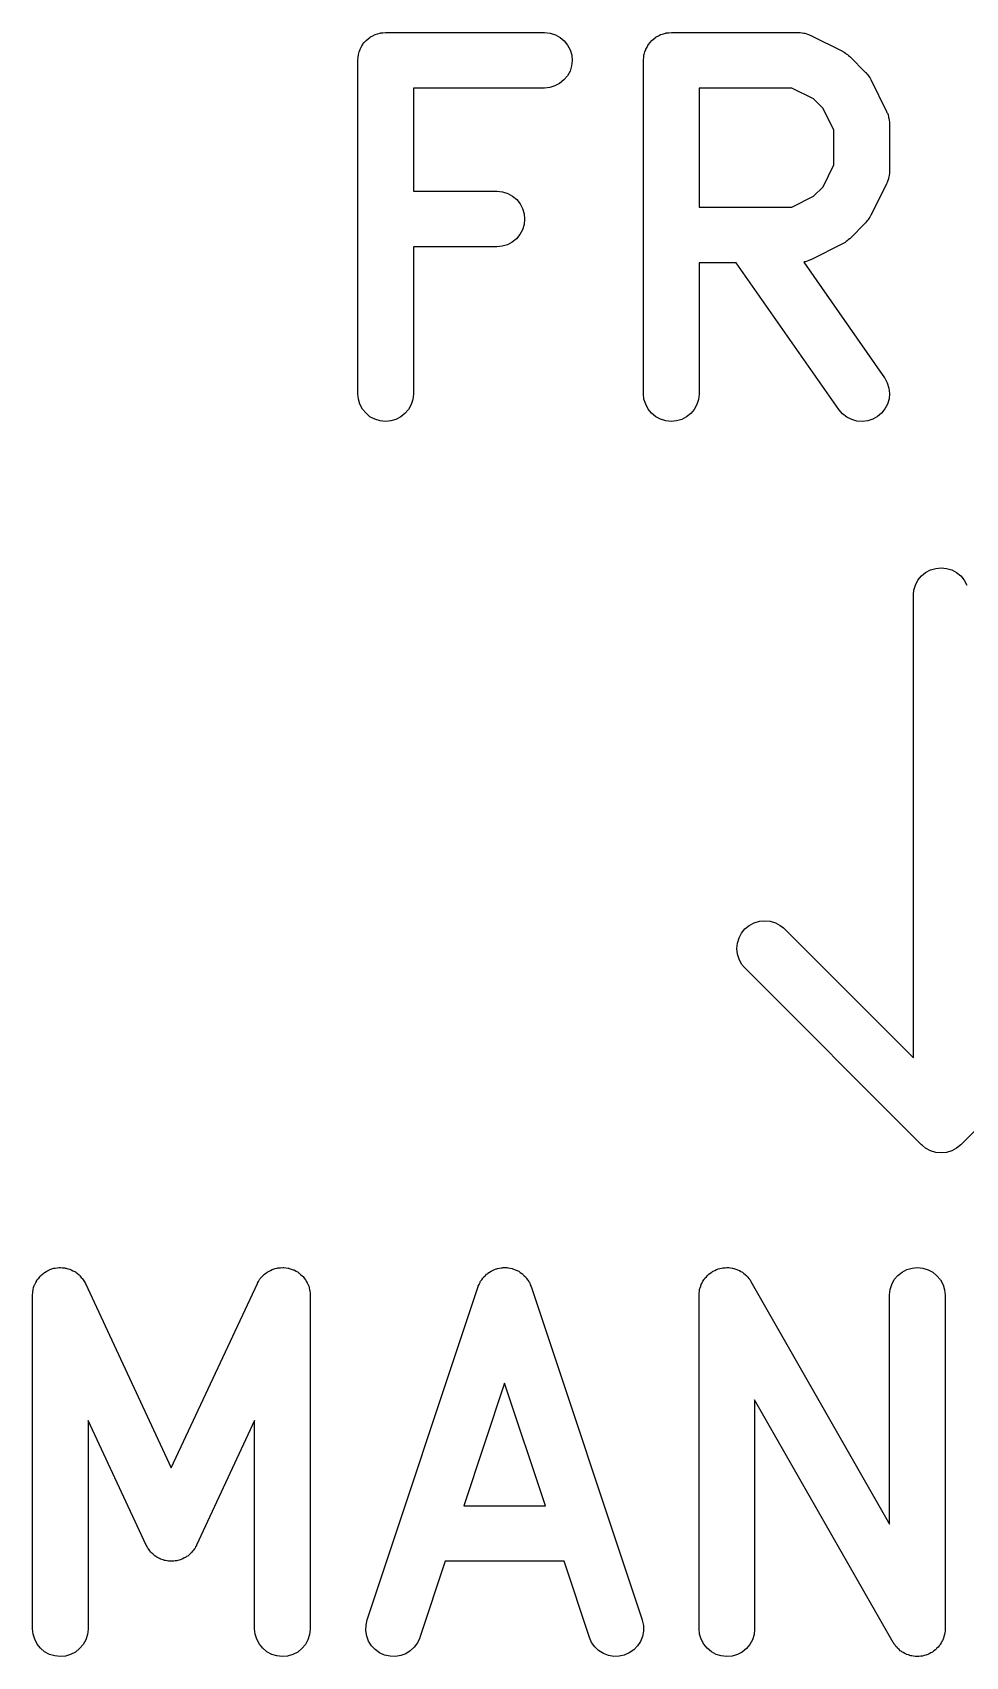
# Model space of a CAD drawing. Extents: x 1.2 to 20.5, y -8.3 to 2.7.
# Drawn here: x 17.428 to 17.759, y -6.001 to -5.425 of the extents above; entities that cross this region are included whole.
import ezdxf

# ---------------------------------------------------------------- set-up
doc = ezdxf.new("R2010")
doc.units = 0
doc.header["$MEASUREMENT"] = 0
doc.layers.add('BLACK', color=7, linetype='CONTINUOUS')

msp = doc.modelspace()

# ---------------------------------------------------------------- linework, layer by layer
at = {"layer": 'BLACK', "linetype": 'CONTINUOUS'}
for p, q in [((17.5441, -5.43144), (17.5445, -5.43063)), ((17.5445, -5.43063), (17.545, -5.42982)), ((17.545, -5.42976), (17.5456, -5.42905)), ((17.545, -5.42979), (17.545, -5.42976)), ((17.545, -5.42982), (17.545, -5.42979)), ((17.5456, -5.42905), (17.5462, -5.42834)), ((17.5462, -5.42831), (17.5463, -5.42829)), ((17.5462, -5.42834), (17.5462, -5.42831)), ((17.5463, -5.42829), (17.547, -5.42771)), ((17.547, -5.42771), (17.5477, -5.42712)), ((17.5477, -5.42711), (17.5478, -5.42708)), ((17.5477, -5.42712), (17.5477, -5.42711)), ((17.5478, -5.42708), (17.5486, -5.42666)), ((17.5486, -5.42666), (17.5494, -5.42622)), ((17.5494, -5.42621), (17.5495, -5.42619)), ((17.5494, -5.42622), (17.5494, -5.42621)), ((17.5495, -5.42619), (17.5503, -5.42593)), ((17.5503, -5.42593), (17.5512, -5.42567)), ((17.5512, -5.42567), (17.5513, -5.42566)), ((17.5513, -5.42565), (17.5522, -5.42557)), ((17.5513, -5.42566), (17.5513, -5.42565)), ((17.5522, -5.42557), (17.5531, -5.42548)), ((17.5531, -5.42548), (17.6094, -5.42548)), ((17.6094, -5.42548), (17.6095, -5.42548)), ((17.6095, -5.42548), (17.6114, -5.42569)), ((17.6114, -5.42569), (17.6133, -5.42627)), ((17.6133, -5.42627), (17.615, -5.4272)), ((17.615, -5.4272), (17.6164, -5.42843)), ((17.6164, -5.42843), (17.6176, -5.42993)), ((17.6176, -5.42993), (17.6185, -5.43163)), ((17.6453, -5.43144), (17.6458, -5.43063)), ((17.6458, -5.43063), (17.6462, -5.42982)), ((17.6462, -5.42979), (17.6463, -5.42976)), ((17.6462, -5.42982), (17.6462, -5.42979)), ((17.6463, -5.42976), (17.6469, -5.42905)), ((17.6469, -5.42905), (17.6475, -5.42834)), ((17.6475, -5.42829), (17.6482, -5.42771)), ((17.6475, -5.42831), (17.6475, -5.42829)), ((17.6475, -5.42834), (17.6475, -5.42831)), ((17.6482, -5.42771), (17.6489, -5.42712)), ((17.6489, -5.42712), (17.649, -5.42711)), ((17.649, -5.42708), (17.6498, -5.42666)), ((17.649, -5.42711), (17.649, -5.42708)), ((17.6498, -5.42666), (17.6506, -5.42622)), ((17.6506, -5.42622), (17.6507, -5.42621)), ((17.6507, -5.42619), (17.6516, -5.42593)), ((17.6507, -5.42621), (17.6507, -5.42619)), ((17.6516, -5.42593), (17.6525, -5.42567)), ((17.6525, -5.42565), (17.6535, -5.42557)), ((17.6525, -5.42566), (17.6525, -5.42565)), ((17.6525, -5.42567), (17.6525, -5.42566)), ((17.6535, -5.42557), (17.6544, -5.42548)), ((17.6544, -5.42548), (17.6994, -5.42548)), ((17.6994, -5.42548), (17.6995, -5.42548)), ((17.6995, -5.42548), (17.6998, -5.42551)), ((17.6998, -5.42551), (17.7001, -5.4255)), ((17.7001, -5.4255), (17.7008, -5.42562)), ((17.7008, -5.42562), (17.7014, -5.42569)), ((17.7014, -5.42569), (17.7017, -5.42578)), ((17.7017, -5.42578), (17.702, -5.42583)), ((17.702, -5.42583), (17.7026, -5.42607)), ((17.7026, -5.42607), (17.7033, -5.42627)), ((17.7033, -5.42627), (17.7035, -5.42641)), ((17.7035, -5.42641), (17.7038, -5.42652)), ((17.7038, -5.42652), (17.715, -5.43214)), ((17.5433, -5.43518), (17.5434, -5.43426)), ((17.5433, -5.43525), (17.5433, -5.43518)), ((17.5433, -5.43532), (17.5433, -5.43525)), ((17.5433, -5.43525), (17.5433, -5.43525)), ((17.5433, -5.43525), (17.5433, -5.43525)), ((17.5433, -5.55343), (17.5433, -5.43532)), ((17.5434, -5.43426), (17.5435, -5.43334)), ((17.5435, -5.43327), (17.5438, -5.43239)), ((17.5435, -5.43331), (17.5435, -5.43327)), ((17.5435, -5.43334), (17.5435, -5.43331)), ((17.5438, -5.43239), (17.5441, -5.43151)), ((17.5441, -5.43148), (17.5441, -5.43144)), ((17.5441, -5.43151), (17.5441, -5.43148)), ((17.6185, -5.43163), (17.6191, -5.43348)), ((17.6192, -5.43539), (17.619, -5.4373)), ((17.6191, -5.43348), (17.6192, -5.43539)), ((17.6445, -5.43518), (17.6446, -5.43426)), ((17.6445, -5.43525), (17.6445, -5.43518)), ((17.6445, -5.43532), (17.6445, -5.43525)), ((17.6445, -5.43525), (17.6445, -5.43525)), ((17.6445, -5.43525), (17.6445, -5.43525)), ((17.6445, -5.55343), (17.6445, -5.43532)), ((17.6446, -5.43426), (17.6447, -5.43334)), ((17.6447, -5.43334), (17.6448, -5.43331)), ((17.6448, -5.43327), (17.645, -5.43239)), ((17.6448, -5.43331), (17.6448, -5.43327)), ((17.645, -5.43239), (17.6453, -5.43151)), ((17.6453, -5.43148), (17.6453, -5.43144)), ((17.6453, -5.43151), (17.6453, -5.43148)), ((17.715, -5.43214), (17.7152, -5.4322)), ((17.7152, -5.4322), (17.7156, -5.4325)), ((17.7156, -5.4325), (17.7161, -5.43277)), ((17.7161, -5.43277), (17.7164, -5.43303)), ((17.7164, -5.43303), (17.7168, -5.43325)), ((17.7168, -5.43325), (17.7172, -5.43363)), ((17.7172, -5.43363), (17.7176, -5.43399)), ((17.7176, -5.43399), (17.7232, -5.43961)), ((17.6176, -5.44082), (17.6163, -5.4423)), ((17.6185, -5.43913), (17.6176, -5.44082)), ((17.619, -5.4373), (17.6185, -5.43913)), ((17.7232, -5.43961), (17.7233, -5.43971)), ((17.7233, -5.43971), (17.7237, -5.44014)), ((17.7237, -5.44014), (17.724, -5.44054)), ((17.724, -5.44054), (17.7243, -5.44089)), ((17.7243, -5.44089), (17.7245, -5.44121)), ((17.7245, -5.44121), (17.7248, -5.4417)), ((17.7248, -5.4417), (17.7251, -5.44217)), ((17.7251, -5.44217), (17.7307, -5.45342)), ((17.6094, -5.44516), (17.563, -5.44516)), ((17.563, -5.44516), (17.563, -5.48172)), ((17.6113, -5.44498), (17.6094, -5.44516)), ((17.6131, -5.44442), (17.6113, -5.44498)), ((17.6148, -5.44352), (17.6131, -5.44442)), ((17.6163, -5.4423), (17.6148, -5.44352)), ((17.6642, -5.44516), (17.6642, -5.48735)), ((17.6971, -5.44516), (17.6642, -5.44516)), ((17.7048, -5.44903), (17.6971, -5.44516)), ((17.7082, -5.4524), (17.7048, -5.44903)), ((17.712, -5.46014), (17.7082, -5.4524)), ((17.7307, -5.45342), (17.7307, -5.45354)), ((17.7307, -5.45354), (17.7308, -5.45381)), ((17.7308, -5.45381), (17.731, -5.45407)), ((17.731, -5.45407), (17.7312, -5.45471)), ((17.7312, -5.45471), (17.7314, -5.45534)), ((17.7314, -5.45534), (17.7314, -5.45563)), ((17.7314, -5.45563), (17.7315, -5.45591)), ((17.7315, -5.45591), (17.7316, -5.45658)), ((17.7316, -5.45658), (17.7317, -5.45724)), ((17.7317, -5.45724), (17.7317, -5.45753)), ((17.7317, -5.45753), (17.7317, -5.45782)), ((17.7317, -5.45782), (17.7317, -5.47469)), ((17.712, -5.47237), (17.712, -5.46014)), ((17.7082, -5.48011), (17.712, -5.47237)), ((17.7315, -5.47674), (17.7314, -5.47701)), ((17.7316, -5.47607), (17.7315, -5.47674)), ((17.7317, -5.47541), (17.7316, -5.47607)), ((17.7317, -5.47469), (17.7317, -5.47483)), ((17.7317, -5.47483), (17.7317, -5.47512)), ((17.7317, -5.47512), (17.7317, -5.47541)), ((17.563, -5.48172), (17.5925, -5.48172)), ((17.5925, -5.48172), (17.5927, -5.48172)), ((17.5927, -5.48172), (17.5946, -5.48194)), ((17.5946, -5.48194), (17.5964, -5.48252)), ((17.7048, -5.48347), (17.7082, -5.48011)), ((17.7307, -5.47909), (17.7251, -5.49034)), ((17.7308, -5.47882), (17.7307, -5.47909)), ((17.7309, -5.47857), (17.7308, -5.47882)), ((17.7311, -5.47793), (17.7309, -5.47857)), ((17.7314, -5.4773), (17.7311, -5.47793)), ((17.7314, -5.47701), (17.7314, -5.4773)), ((17.5964, -5.48252), (17.5981, -5.48344)), ((17.5981, -5.48344), (17.5996, -5.48468)), ((17.5996, -5.48468), (17.6008, -5.48617)), ((17.6008, -5.48617), (17.6016, -5.48788)), ((17.6016, -5.48788), (17.6022, -5.48972)), ((17.6642, -5.48735), (17.6971, -5.48735)), ((17.6971, -5.48735), (17.7048, -5.48347)), ((17.6022, -5.49354), (17.6016, -5.49538)), ((17.6022, -5.48972), (17.6024, -5.49163)), ((17.6024, -5.49163), (17.6022, -5.49354)), ((17.7232, -5.4929), (17.7176, -5.49852)), ((17.7236, -5.49247), (17.7232, -5.4929)), ((17.724, -5.49208), (17.7236, -5.49247)), ((17.7242, -5.49173), (17.724, -5.49208)), ((17.7244, -5.49141), (17.7242, -5.49173)), ((17.7247, -5.49093), (17.7244, -5.49141)), ((17.725, -5.49046), (17.7247, -5.49093)), ((17.7251, -5.49034), (17.725, -5.49046)), ((17.598, -5.49976), (17.5963, -5.50066)), ((17.5995, -5.49855), (17.598, -5.49976)), ((17.6007, -5.49707), (17.5995, -5.49855)), ((17.6016, -5.49538), (17.6007, -5.49707)), ((17.7163, -5.49956), (17.716, -5.49982)), ((17.7167, -5.49934), (17.7163, -5.49956)), ((17.7171, -5.49896), (17.7167, -5.49934)), ((17.7175, -5.49862), (17.7171, -5.49896)), ((17.7176, -5.49852), (17.7175, -5.49862)), ((17.5925, -5.50141), (17.563, -5.50141)), ((17.563, -5.50141), (17.563, -5.55343)), ((17.5944, -5.50122), (17.5925, -5.50141)), ((17.5963, -5.50066), (17.5944, -5.50122)), ((17.715, -5.50037), (17.7038, -5.50599)), ((17.7155, -5.50007), (17.715, -5.50037)), ((17.716, -5.49982), (17.7155, -5.50007)), ((17.6774, -5.50703), (17.6642, -5.50703)), ((17.6642, -5.50703), (17.6642, -5.55343)), ((17.7138, -5.55908), (17.6774, -5.50703)), ((17.7016, -5.50676), (17.7013, -5.50684)), ((17.7013, -5.50684), (17.7013, -5.50684)), ((17.7013, -5.50684), (17.7299, -5.54779)), ((17.7019, -5.50671), (17.7016, -5.50676)), ((17.7025, -5.50648), (17.7019, -5.50671)), ((17.7031, -5.50629), (17.7025, -5.50648)), ((17.7034, -5.50615), (17.7031, -5.50629)), ((17.7037, -5.50605), (17.7034, -5.50615)), ((17.7038, -5.50599), (17.7037, -5.50605)), ((17.7299, -5.54779), (17.73, -5.5479)), ((17.73, -5.5479), (17.7309, -5.54959)), ((17.7309, -5.54959), (17.7315, -5.55142)), ((17.7315, -5.55142), (17.7317, -5.55333)), ((17.5435, -5.55534), (17.5433, -5.55343)), ((17.544, -5.55718), (17.5435, -5.55534)), ((17.545, -5.55888), (17.544, -5.55718)), ((17.5628, -5.55548), (17.5622, -5.55731)), ((17.563, -5.55357), (17.5628, -5.55548)), ((17.563, -5.55343), (17.563, -5.55357)), ((17.6447, -5.55534), (17.6445, -5.55343)), ((17.6453, -5.55718), (17.6447, -5.55534)), ((17.6462, -5.55888), (17.6453, -5.55718)), ((17.664, -5.55548), (17.6634, -5.55731)), ((17.6642, -5.55357), (17.664, -5.55548)), ((17.6642, -5.55343), (17.6642, -5.55357)), ((17.731, -5.55709), (17.7301, -5.55879)), ((17.7316, -5.55524), (17.731, -5.55709)), ((17.7317, -5.55333), (17.7316, -5.55524)), ((17.5462, -5.56037), (17.545, -5.55888)), ((17.5476, -5.56159), (17.5462, -5.56037)), ((17.5493, -5.5625), (17.5476, -5.56159)), ((17.5512, -5.56307), (17.5493, -5.5625)), ((17.5568, -5.56256), (17.555, -5.5631)), ((17.5585, -5.56167), (17.5568, -5.56256)), ((17.56, -5.56046), (17.5585, -5.56167)), ((17.5613, -5.55899), (17.56, -5.56046)), ((17.5622, -5.55731), (17.5613, -5.55899)), ((17.6474, -5.56037), (17.6462, -5.55888)), ((17.6489, -5.56159), (17.6474, -5.56037)), ((17.6506, -5.5625), (17.6489, -5.56159)), ((17.6524, -5.56307), (17.6506, -5.5625)), ((17.6581, -5.56256), (17.6562, -5.5631)), ((17.6598, -5.56167), (17.6581, -5.56256)), ((17.6613, -5.56046), (17.6598, -5.56167)), ((17.6625, -5.55899), (17.6613, -5.56046)), ((17.6634, -5.55731), (17.6625, -5.55899)), ((17.7151, -5.56053), (17.7138, -5.55908)), ((17.7166, -5.56172), (17.7151, -5.56053)), ((17.7183, -5.56259), (17.7166, -5.56172)), ((17.7201, -5.56312), (17.7183, -5.56259)), ((17.724, -5.56305), (17.722, -5.56327)), ((17.7258, -5.56246), (17.724, -5.56305)), ((17.7275, -5.56153), (17.7258, -5.56246)), ((17.7289, -5.56029), (17.7275, -5.56153)), ((17.7301, -5.55879), (17.7289, -5.56029)), ((17.5531, -5.56327), (17.5512, -5.56307)), ((17.555, -5.5631), (17.5531, -5.56327)), ((17.6543, -5.56327), (17.6524, -5.56307)), ((17.6562, -5.5631), (17.6543, -5.56327)), ((17.722, -5.56327), (17.7201, -5.56312)), ((17.7409, -5.62122), (17.7418, -5.61951)), ((17.7418, -5.61951), (17.743, -5.61801)), ((17.743, -5.61801), (17.7445, -5.61678)), ((17.7445, -5.61678), (17.7462, -5.61586)), ((17.7462, -5.61586), (17.7481, -5.6153)), ((17.7481, -5.6153), (17.75, -5.61511)), ((17.75, -5.61511), (17.7519, -5.6153)), ((17.7519, -5.6153), (17.7538, -5.61586)), ((17.7538, -5.61586), (17.7555, -5.61678)), ((17.7555, -5.61678), (17.757, -5.61801)), ((17.757, -5.61801), (17.7582, -5.61951)), ((17.7582, -5.61951), (17.7591, -5.62122)), ((17.7402, -5.62452), (17.7403, -5.62307)), ((17.7402, -5.78874), (17.7402, -5.62452)), ((17.7403, -5.62307), (17.7409, -5.62122)), ((17.682, -5.74178), (17.6837, -5.74086)), ((17.6837, -5.74086), (17.6856, -5.7403)), ((17.6856, -5.7403), (17.6875, -5.74011)), ((17.6875, -5.74011), (17.6894, -5.7403)), ((17.6894, -5.7403), (17.6913, -5.74086)), ((17.6913, -5.74086), (17.693, -5.74178)), ((17.6778, -5.74807), (17.6784, -5.74622)), ((17.6784, -5.74622), (17.6793, -5.74451)), ((17.6793, -5.74451), (17.6805, -5.74301)), ((17.6805, -5.74301), (17.682, -5.74178)), ((17.693, -5.74178), (17.6941, -5.7427)), ((17.6941, -5.7427), (17.7402, -5.78874)), ((17.6776, -5.75), (17.6778, -5.74807)), ((17.6778, -5.75193), (17.6776, -5.75)), ((17.6784, -5.75378), (17.6778, -5.75193)), ((17.6793, -5.75549), (17.6784, -5.75378)), ((17.6802, -5.75662), (17.6793, -5.75549)), ((17.7427, -5.81912), (17.6802, -5.75662)), ((17.8198, -5.75662), (17.7573, -5.81912)), ((17.743, -5.81949), (17.7427, -5.81912)), ((17.7434, -5.8198), (17.743, -5.81949)), ((17.7445, -5.82072), (17.7434, -5.8198)), ((17.7462, -5.82164), (17.7445, -5.82072)), ((17.7481, -5.8222), (17.7462, -5.82164)), ((17.7538, -5.82164), (17.7519, -5.8222)), ((17.7555, -5.82072), (17.7538, -5.82164)), ((17.757, -5.81949), (17.7555, -5.82072)), ((17.7573, -5.81912), (17.757, -5.81949)), ((17.75, -5.82239), (17.7481, -5.8222)), ((17.7519, -5.8222), (17.75, -5.82239)), ((17.75, -5.82239), (17.75, -5.82239)), ((17.4292, -5.8683), (17.4295, -5.86764)), ((17.4295, -5.86764), (17.4296, -5.86746)), ((17.4296, -5.86746), (17.4297, -5.86726)), ((17.4297, -5.86726), (17.4302, -5.8667)), ((17.4302, -5.8667), (17.4307, -5.86611)), ((17.4307, -5.86611), (17.4308, -5.86596)), ((17.4308, -5.86596), (17.431, -5.86579)), ((17.431, -5.86579), (17.4315, -5.86533)), ((17.4315, -5.86533), (17.4321, -5.86484)), ((17.4321, -5.86484), (17.4323, -5.86473)), ((17.4323, -5.86473), (17.4325, -5.86458)), ((17.4325, -5.86458), (17.4331, -5.86424)), ((17.4331, -5.86424), (17.4338, -5.86387)), ((17.4338, -5.86387), (17.434, -5.8638)), ((17.434, -5.8638), (17.4342, -5.86369)), ((17.4342, -5.86369), (17.4349, -5.86349)), ((17.4349, -5.86349), (17.4356, -5.86325)), ((17.4356, -5.86325), (17.4358, -5.86322)), ((17.4358, -5.86322), (17.436, -5.86315)), ((17.436, -5.86315), (17.4367, -5.86309)), ((17.4367, -5.86309), (17.4375, -5.86299)), ((17.4375, -5.86299), (17.4377, -5.863)), ((17.4377, -5.863), (17.4379, -5.86298)), ((17.4379, -5.86298), (17.4387, -5.86306)), ((17.4387, -5.86306), (17.4394, -5.8631)), ((17.4394, -5.8631), (17.4396, -5.86316)), ((17.4396, -5.86316), (17.4398, -5.86318)), ((17.4398, -5.86318), (17.4405, -5.8634)), ((17.4405, -5.8634), (17.4412, -5.86358)), ((17.4412, -5.86358), (17.4415, -5.86368)), ((17.4415, -5.86368), (17.4417, -5.86375)), ((17.4417, -5.86375), (17.4423, -5.8641)), ((17.4423, -5.8641), (17.443, -5.86442)), ((17.443, -5.86442), (17.4432, -5.86455)), ((17.4432, -5.86455), (17.4434, -5.86466)), ((17.4434, -5.86466), (17.4439, -5.86513)), ((17.4439, -5.86513), (17.4445, -5.86557)), ((17.4445, -5.86557), (17.4447, -5.86574)), ((17.4447, -5.86574), (17.4448, -5.86589)), ((17.4448, -5.86589), (17.4453, -5.86646)), ((17.4453, -5.86646), (17.4458, -5.86701)), ((17.4458, -5.86701), (17.4459, -5.8672)), ((17.4459, -5.8672), (17.446, -5.86737)), ((17.446, -5.86737), (17.4464, -5.86802)), ((17.5077, -5.86853), (17.5081, -5.86791)), ((17.5081, -5.86791), (17.5085, -5.86726)), ((17.5085, -5.86726), (17.5086, -5.86709)), ((17.5086, -5.86709), (17.5087, -5.86689)), ((17.5087, -5.86689), (17.5092, -5.86635)), ((17.5092, -5.86635), (17.5097, -5.86579)), ((17.5097, -5.86579), (17.5099, -5.86565)), ((17.5099, -5.86565), (17.51, -5.86548)), ((17.51, -5.86548), (17.5106, -5.86505)), ((17.5106, -5.86505), (17.5112, -5.86458)), ((17.5112, -5.86458), (17.5114, -5.86448)), ((17.5114, -5.86448), (17.5116, -5.86435)), ((17.5116, -5.86435), (17.5123, -5.86404)), ((17.5123, -5.86404), (17.5129, -5.86369)), ((17.5129, -5.86369), (17.5131, -5.86363)), ((17.5131, -5.86363), (17.5133, -5.86354)), ((17.5133, -5.86354), (17.514, -5.86336)), ((17.514, -5.86336), (17.5147, -5.86315)), ((17.5147, -5.86315), (17.515, -5.86313)), ((17.515, -5.86313), (17.5152, -5.86308)), ((17.5152, -5.86308), (17.5159, -5.86305)), ((17.5159, -5.86305), (17.5167, -5.86298)), ((17.5167, -5.86298), (17.5169, -5.863)), ((17.5169, -5.863), (17.5171, -5.86299)), ((17.5171, -5.86299), (17.5178, -5.8631)), ((17.5178, -5.8631), (17.5186, -5.86318)), ((17.5186, -5.86318), (17.5188, -5.86325)), ((17.5188, -5.86325), (17.519, -5.86328)), ((17.519, -5.86328), (17.5197, -5.86353)), ((17.5197, -5.86353), (17.5204, -5.86375)), ((17.5204, -5.86375), (17.5206, -5.86385)), ((17.5206, -5.86385), (17.5208, -5.86393)), ((17.5208, -5.86393), (17.5214, -5.86431)), ((17.5214, -5.86431), (17.5221, -5.86466)), ((17.5221, -5.86466), (17.5223, -5.8648)), ((17.5223, -5.8648), (17.5225, -5.86492)), ((17.5225, -5.86492), (17.523, -5.86542)), ((17.523, -5.86542), (17.5236, -5.86589)), ((17.5236, -5.86589), (17.5237, -5.86606)), ((17.5237, -5.86606), (17.5239, -5.86621)), ((17.5239, -5.86621), (17.5243, -5.8668)), ((17.5243, -5.8668), (17.5248, -5.86737)), ((17.5248, -5.86737), (17.5249, -5.86757)), ((17.5249, -5.86757), (17.525, -5.86775)), ((17.525, -5.86775), (17.5253, -5.86842)), ((17.5867, -5.86809), (17.5868, -5.86783)), ((17.5868, -5.86783), (17.5872, -5.86728)), ((17.5872, -5.86728), (17.5876, -5.86671)), ((17.5876, -5.86671), (17.5878, -5.86651)), ((17.5878, -5.86651), (17.588, -5.86628)), ((17.588, -5.86628), (17.5885, -5.86582)), ((17.5885, -5.86582), (17.5889, -5.86533)), ((17.5889, -5.86533), (17.5892, -5.86517)), ((17.5892, -5.86517), (17.5894, -5.86498)), ((17.5894, -5.86498), (17.59, -5.86462)), ((17.59, -5.86462), (17.5905, -5.86423)), ((17.5905, -5.86423), (17.5908, -5.86412)), ((17.5908, -5.86412), (17.591, -5.86397)), ((17.591, -5.86397), (17.5917, -5.86373)), ((17.5917, -5.86373), (17.5923, -5.86346)), ((17.5923, -5.86346), (17.5926, -5.8634)), ((17.5926, -5.8634), (17.5928, -5.8633)), ((17.5928, -5.8633), (17.5935, -5.86319)), ((17.5935, -5.86319), (17.5942, -5.86305)), ((17.5942, -5.86305), (17.5944, -5.86304)), ((17.5944, -5.86304), (17.5947, -5.863)), ((17.5947, -5.863), (17.5954, -5.86302)), ((17.5954, -5.86302), (17.5961, -5.86301)), ((17.5961, -5.86301), (17.5964, -5.86306)), ((17.5964, -5.86306), (17.5966, -5.86307)), ((17.5966, -5.86307), (17.5973, -5.86322)), ((17.5973, -5.86322), (17.598, -5.86334)), ((17.598, -5.86334), (17.5982, -5.86344)), ((17.5982, -5.86344), (17.5985, -5.86351)), ((17.5985, -5.86351), (17.5991, -5.86379)), ((17.5991, -5.86379), (17.5998, -5.86403)), ((17.5998, -5.86403), (17.6, -5.86418)), ((17.6, -5.86418), (17.6003, -5.8643)), ((17.6003, -5.8643), (17.6008, -5.8647)), ((17.6008, -5.8647), (17.6014, -5.86506)), ((17.6014, -5.86506), (17.6016, -5.86525)), ((17.6016, -5.86525), (17.6018, -5.86542)), ((17.6018, -5.86542), (17.6023, -5.86592)), ((17.6023, -5.86592), (17.6028, -5.86638)), ((17.6028, -5.86638), (17.6029, -5.86661)), ((17.6029, -5.86661), (17.6031, -5.86682)), ((17.6031, -5.86682), (17.6035, -5.8674)), ((17.6035, -5.8674), (17.6039, -5.86795)), ((17.6039, -5.86795), (17.604, -5.86821)), ((17.6653, -5.86834), (17.6656, -5.86781)), ((17.6656, -5.86781), (17.666, -5.86726)), ((17.666, -5.86726), (17.6662, -5.86701)), ((17.6662, -5.86701), (17.6663, -5.86673)), ((17.6663, -5.86673), (17.6668, -5.86627)), ((17.6668, -5.86627), (17.6672, -5.86579)), ((17.6672, -5.86579), (17.6674, -5.86558)), ((17.6674, -5.86558), (17.6677, -5.86534)), ((17.6677, -5.86534), (17.6682, -5.86498)), ((17.6682, -5.86498), (17.6687, -5.86458)), ((17.6687, -5.86458), (17.669, -5.86443)), ((17.669, -5.86443), (17.6692, -5.86424)), ((17.6692, -5.86424), (17.6698, -5.86399)), ((17.6698, -5.86399), (17.6704, -5.86369)), ((17.6704, -5.86369), (17.6707, -5.8636)), ((17.6707, -5.8636), (17.671, -5.86347)), ((17.671, -5.86347), (17.6716, -5.86333)), ((17.6716, -5.86333), (17.6722, -5.86315)), ((17.6722, -5.86315), (17.6726, -5.86312)), ((17.6726, -5.86312), (17.6729, -5.86305)), ((17.6729, -5.86305), (17.6735, -5.86304)), ((17.6735, -5.86304), (17.6741, -5.86298)), ((17.6741, -5.86298), (17.6745, -5.86301)), ((17.6745, -5.86301), (17.6748, -5.86301)), ((17.6748, -5.86301), (17.6754, -5.86311)), ((17.6754, -5.86311), (17.6761, -5.86318)), ((17.6761, -5.86318), (17.6764, -5.86328)), ((17.6764, -5.86328), (17.6767, -5.86333)), ((17.6767, -5.86333), (17.6773, -5.86356)), ((17.6773, -5.86356), (17.6779, -5.86375)), ((17.6779, -5.86375), (17.6782, -5.8639)), ((17.6782, -5.8639), (17.6785, -5.86402)), ((17.6785, -5.86402), (17.679, -5.86436)), ((17.679, -5.86436), (17.6796, -5.86466)), ((17.6796, -5.86466), (17.6798, -5.86487)), ((17.6798, -5.86487), (17.6801, -5.86505)), ((17.6801, -5.86505), (17.6806, -5.86548)), ((17.6806, -5.86548), (17.6811, -5.86589)), ((17.6811, -5.86589), (17.6813, -5.86614)), ((17.6813, -5.86614), (17.6815, -5.86637)), ((17.6815, -5.86637), (17.6819, -5.86689)), ((17.6819, -5.86689), (17.6823, -5.86737)), ((17.6823, -5.86737), (17.6824, -5.86767)), ((17.6824, -5.86767), (17.6826, -5.86794)), ((17.6826, -5.86794), (17.7317, -5.95387)), ((17.7325, -5.86894), (17.7334, -5.86726)), ((17.7334, -5.86726), (17.7347, -5.86579)), ((17.7347, -5.86579), (17.7362, -5.86458)), ((17.7362, -5.86458), (17.7379, -5.86369)), ((17.7379, -5.86369), (17.7397, -5.86315)), ((17.7397, -5.86315), (17.7416, -5.86298)), ((17.7416, -5.86298), (17.7435, -5.86318)), ((17.7435, -5.86318), (17.7454, -5.86375)), ((17.7454, -5.86375), (17.7471, -5.86466)), ((17.7471, -5.86466), (17.7485, -5.86589)), ((17.7485, -5.86589), (17.7498, -5.86737)), ((17.7498, -5.86737), (17.7507, -5.86907)), ((17.428, -5.87268), (17.4281, -5.87195)), ((17.428, -5.87282), (17.428, -5.87268)), ((17.428, -5.99093), (17.428, -5.87282)), ((17.4281, -5.87122), (17.4282, -5.871)), ((17.4281, -5.87195), (17.4281, -5.87122)), ((17.4282, -5.87077), (17.4284, -5.87007)), ((17.4282, -5.871), (17.4282, -5.87077)), ((17.4284, -5.87007), (17.4286, -5.86936)), ((17.4286, -5.86936), (17.4287, -5.86916)), ((17.4287, -5.86916), (17.4288, -5.86894)), ((17.4288, -5.86894), (17.4292, -5.8683)), ((17.4464, -5.86802), (17.4468, -5.86866)), ((17.4468, -5.86866), (17.4772, -5.93391)), ((17.4772, -5.93391), (17.5077, -5.86866)), ((17.5077, -5.86866), (17.5077, -5.86853)), ((17.5253, -5.86842), (17.5257, -5.86907)), ((17.5257, -5.86907), (17.5258, -5.86929)), ((17.5258, -5.86929), (17.5259, -5.86949)), ((17.5259, -5.86949), (17.526, -5.8702)), ((17.526, -5.8702), (17.5262, -5.87091)), ((17.5262, -5.87091), (17.5263, -5.87113)), ((17.5263, -5.87113), (17.5263, -5.87135)), ((17.5263, -5.87135), (17.5264, -5.87209)), ((17.5264, -5.87209), (17.5264, -5.87282)), ((17.5264, -5.87282), (17.5264, -5.99093)), ((17.5466, -5.98782), (17.586, -5.86971)), ((17.586, -5.86958), (17.5863, -5.86896)), ((17.586, -5.86971), (17.586, -5.86958)), ((17.5863, -5.86896), (17.5866, -5.86833)), ((17.5866, -5.86833), (17.5867, -5.86809)), ((17.604, -5.86821), (17.6042, -5.86845)), ((17.6042, -5.86845), (17.6044, -5.86909)), ((17.6044, -5.86909), (17.6047, -5.86971)), ((17.6047, -5.86971), (17.644, -5.98782)), ((17.6642, -5.87268), (17.6643, -5.87235)), ((17.6642, -5.87282), (17.6642, -5.87268)), ((17.6642, -5.99093), (17.6642, -5.87282)), ((17.6643, -5.87202), (17.6644, -5.8714)), ((17.6643, -5.87235), (17.6643, -5.87202)), ((17.6644, -5.87077), (17.6645, -5.87046)), ((17.6644, -5.8714), (17.6644, -5.87077)), ((17.6645, -5.87046), (17.6646, -5.87013)), ((17.6646, -5.87013), (17.6648, -5.86954)), ((17.6648, -5.86954), (17.665, -5.86894)), ((17.665, -5.86894), (17.6652, -5.86865)), ((17.6652, -5.86865), (17.6653, -5.86834)), ((17.7317, -5.87268), (17.7319, -5.87077)), ((17.7317, -5.87282), (17.7317, -5.87268)), ((17.7317, -5.95387), (17.7317, -5.87282)), ((17.7319, -5.87077), (17.7325, -5.86894)), ((17.7507, -5.86907), (17.7512, -5.87091)), ((17.7512, -5.87091), (17.7514, -5.87282)), ((17.7514, -5.87282), (17.7514, -5.99093)), ((17.5953, -5.90395), (17.5809, -5.94734)), ((17.6098, -5.94734), (17.5953, -5.90395)), ((17.733, -5.99581), (17.6839, -5.90988)), ((17.6839, -5.90988), (17.6839, -5.99093)), ((17.4683, -5.96135), (17.4477, -5.91719)), ((17.4477, -5.91719), (17.4477, -5.99093)), ((17.5067, -5.91719), (17.4861, -5.96135)), ((17.5067, -5.99093), (17.5067, -5.91719)), ((17.5809, -5.94734), (17.6098, -5.94734)), ((17.4686, -5.96179), (17.4683, -5.96135)), ((17.4688, -5.96225), (17.4686, -5.96179)), ((17.4691, -5.96261), (17.4688, -5.96225)), ((17.4693, -5.963), (17.4691, -5.96261)), ((17.4696, -5.96338), (17.4693, -5.963)), ((17.4699, -5.96379), (17.4696, -5.96338)), ((17.4703, -5.9641), (17.4699, -5.96379)), ((17.4706, -5.96443), (17.4703, -5.9641)), ((17.471, -5.96474), (17.4706, -5.96443)), ((17.4714, -5.96509), (17.471, -5.96474)), ((17.4717, -5.96532), (17.4714, -5.96509)), ((17.4721, -5.96559), (17.4717, -5.96532)), ((17.4726, -5.96581), (17.4721, -5.96559)), ((17.4822, -5.96566), (17.4818, -5.96587)), ((17.4826, -5.96539), (17.4822, -5.96566)), ((17.483, -5.96517), (17.4826, -5.96539)), ((17.4834, -5.96483), (17.483, -5.96517)), ((17.4838, -5.96452), (17.4834, -5.96483)), ((17.4841, -5.96419), (17.4838, -5.96452)), ((17.4844, -5.9639), (17.4841, -5.96419)), ((17.4847, -5.96349), (17.4844, -5.9639)), ((17.4851, -5.96311), (17.4847, -5.96349)), ((17.4853, -5.96273), (17.4851, -5.96311)), ((17.4856, -5.96237), (17.4853, -5.96273)), ((17.4858, -5.96191), (17.4856, -5.96237)), ((17.4861, -5.96147), (17.4858, -5.96191)), ((17.4861, -5.96135), (17.4861, -5.96147)), ((17.473, -5.96607), (17.4726, -5.96581)), ((17.4734, -5.96623), (17.473, -5.96607)), ((17.4738, -5.96642), (17.4734, -5.96623)), ((17.4743, -5.96655), (17.4738, -5.96642)), ((17.4748, -5.96673), (17.4743, -5.96655)), ((17.4752, -5.96679), (17.4748, -5.96673)), ((17.4757, -5.96691), (17.4752, -5.96679)), ((17.4762, -5.96694), (17.4757, -5.96691)), ((17.4767, -5.96701), (17.4762, -5.96694)), ((17.4772, -5.96699), (17.4767, -5.96701)), ((17.4776, -5.96702), (17.4772, -5.96699)), ((17.4781, -5.96695), (17.4776, -5.96702)), ((17.4786, -5.96693), (17.4781, -5.96695)), ((17.4791, -5.96682), (17.4786, -5.96693)), ((17.4795, -5.96676), (17.4791, -5.96682)), ((17.48, -5.96659), (17.4795, -5.96676)), ((17.4805, -5.96647), (17.48, -5.96659)), ((17.4809, -5.96628), (17.4805, -5.96647)), ((17.4813, -5.96613), (17.4809, -5.96628)), ((17.4818, -5.96587), (17.4813, -5.96613)), ((17.5743, -5.96703), (17.5653, -5.99404)), ((17.6164, -5.96703), (17.5743, -5.96703)), ((17.6254, -5.99404), (17.6164, -5.96703)), ((17.5462, -5.98969), (17.5466, -5.98782)), ((17.644, -5.98782), (17.6441, -5.98795)), ((17.6441, -5.98795), (17.6445, -5.98983)), ((17.4282, -5.99284), (17.428, -5.99093)), ((17.4288, -5.99468), (17.4282, -5.99284)), ((17.4475, -5.99298), (17.4469, -5.99481)), ((17.4477, -5.99107), (17.4475, -5.99298)), ((17.4477, -5.99093), (17.4477, -5.99107)), ((17.5069, -5.99284), (17.5067, -5.99093)), ((17.5075, -5.99468), (17.5069, -5.99284)), ((17.5262, -5.99298), (17.5256, -5.99481)), ((17.5264, -5.99107), (17.5262, -5.99298)), ((17.5264, -5.99093), (17.5264, -5.99107)), ((17.5461, -5.99161), (17.5462, -5.98969)), ((17.5465, -5.99351), (17.5461, -5.99161)), ((17.5471, -5.9953), (17.5465, -5.99351)), ((17.5653, -5.99417), (17.5644, -5.99592)), ((17.5653, -5.99404), (17.5653, -5.99417)), ((17.6261, -5.9958), (17.6254, -5.99404)), ((17.6442, -5.99364), (17.6435, -5.99542)), ((17.6445, -5.99175), (17.6442, -5.99364)), ((17.6445, -5.98983), (17.6445, -5.99175)), ((17.6644, -5.99284), (17.6642, -5.99093)), ((17.665, -5.99468), (17.6644, -5.99284)), ((17.6837, -5.99298), (17.6831, -5.99481)), ((17.6839, -5.99107), (17.6837, -5.99298)), ((17.6839, -5.99093), (17.6839, -5.99107)), ((17.7508, -5.99421), (17.7506, -5.99481)), ((17.751, -5.99362), (17.7508, -5.99421)), ((17.7511, -5.99329), (17.751, -5.99362)), ((17.7512, -5.99298), (17.7511, -5.99329)), ((17.7513, -5.99235), (17.7512, -5.99298)), ((17.7514, -5.99173), (17.7513, -5.99235)), ((17.7514, -5.99093), (17.7514, -5.99107)), ((17.7514, -5.99107), (17.7514, -5.9914)), ((17.7514, -5.9914), (17.7514, -5.99173)), ((17.4297, -5.99638), (17.4288, -5.99468)), ((17.4309, -5.99787), (17.4297, -5.99638)), ((17.4323, -5.99909), (17.4309, -5.99787)), ((17.434, -6), (17.4323, -5.99909)), ((17.4359, -6.00057), (17.434, -6)), ((17.4415, -6.00006), (17.4397, -6.0006)), ((17.4432, -5.99917), (17.4415, -6.00006)), ((17.4447, -5.99796), (17.4432, -5.99917)), ((17.446, -5.99649), (17.4447, -5.99796)), ((17.4469, -5.99481), (17.446, -5.99649)), ((17.5084, -5.99638), (17.5075, -5.99468)), ((17.5096, -5.99787), (17.5084, -5.99638)), ((17.5111, -5.99909), (17.5096, -5.99787)), ((17.5128, -6), (17.5111, -5.99909)), ((17.5146, -6.00057), (17.5128, -6)), ((17.5203, -6.00006), (17.5184, -6.0006)), ((17.522, -5.99917), (17.5203, -6.00006)), ((17.5235, -5.99796), (17.522, -5.99917)), ((17.5247, -5.99649), (17.5235, -5.99796)), ((17.5256, -5.99481), (17.5247, -5.99649)), ((17.5482, -5.99693), (17.5471, -5.9953)), ((17.5495, -5.99833), (17.5482, -5.99693)), ((17.551, -5.99945), (17.5495, -5.99833)), ((17.5528, -6.00025), (17.551, -5.99945)), ((17.5547, -6.00069), (17.5528, -6.00025)), ((17.5603, -5.99978), (17.5585, -6.00045)), ((17.5619, -5.99877), (17.5603, -5.99978)), ((17.5633, -5.99747), (17.5619, -5.99877)), ((17.5644, -5.99592), (17.5633, -5.99747)), ((17.6273, -5.99737), (17.6261, -5.9958)), ((17.6286, -5.99869), (17.6273, -5.99737)), ((17.6303, -5.99972), (17.6286, -5.99869)), ((17.6321, -6.00041), (17.6303, -5.99972)), ((17.6395, -5.99952), (17.6377, -6.00029)), ((17.6411, -5.99842), (17.6395, -5.99952)), ((17.6424, -5.99704), (17.6411, -5.99842)), ((17.6435, -5.99542), (17.6424, -5.99704)), ((17.6659, -5.99638), (17.665, -5.99468)), ((17.6671, -5.99787), (17.6659, -5.99638)), ((17.6686, -5.99909), (17.6671, -5.99787)), ((17.6703, -6), (17.6686, -5.99909)), ((17.6721, -6.00057), (17.6703, -6)), ((17.6778, -6.00006), (17.6759, -6.0006)), ((17.6795, -5.99917), (17.6778, -6.00006)), ((17.681, -5.99796), (17.6795, -5.99917)), ((17.6822, -5.99649), (17.681, -5.99796)), ((17.6831, -5.99481), (17.6822, -5.99649)), ((17.7332, -5.99608), (17.733, -5.99581)), ((17.7334, -5.99638), (17.7332, -5.99608)), ((17.7338, -5.99687), (17.7334, -5.99638)), ((17.7341, -5.99738), (17.7338, -5.99687)), ((17.7344, -5.99761), (17.7341, -5.99738)), ((17.7346, -5.99787), (17.7344, -5.99761)), ((17.7351, -5.99827), (17.7346, -5.99787)), ((17.7355, -5.9987), (17.7351, -5.99827)), ((17.7358, -5.99888), (17.7355, -5.9987)), ((17.7361, -5.99909), (17.7358, -5.99888)), ((17.7366, -5.99939), (17.7361, -5.99909)), ((17.7371, -5.99973), (17.7366, -5.99939)), ((17.7375, -5.99985), (17.7371, -5.99973)), ((17.7377, -6), (17.7375, -5.99985)), ((17.7384, -6.00019), (17.7377, -6)), ((17.7389, -6.00042), (17.7384, -6.00019)), ((17.7449, -6.00015), (17.7446, -6.00028)), ((17.7453, -6.00006), (17.7449, -6.00015)), ((17.7458, -5.99976), (17.7453, -6.00006)), ((17.7464, -5.99951), (17.7458, -5.99976)), ((17.7467, -5.99932), (17.7464, -5.99951)), ((17.747, -5.99917), (17.7467, -5.99932)), ((17.7474, -5.99877), (17.747, -5.99917)), ((17.748, -5.99841), (17.7474, -5.99877)), ((17.7482, -5.99817), (17.748, -5.99841)), ((17.7484, -5.99796), (17.7482, -5.99817)), ((17.7489, -5.99748), (17.7484, -5.99796)), ((17.7493, -5.99702), (17.7489, -5.99748)), ((17.7495, -5.99675), (17.7493, -5.99702)), ((17.7497, -5.99649), (17.7495, -5.99675)), ((17.75, -5.99594), (17.7497, -5.99649)), ((17.7503, -5.99541), (17.75, -5.99594)), ((17.7505, -5.9951), (17.7503, -5.99541)), ((17.7506, -5.99481), (17.7505, -5.9951)), ((17.4378, -6.00077), (17.4359, -6.00057)), ((17.4397, -6.0006), (17.4378, -6.00077)), ((17.5165, -6.00077), (17.5146, -6.00057)), ((17.5184, -6.0006), (17.5165, -6.00077)), ((17.5566, -6.00075), (17.5547, -6.00069)), ((17.5585, -6.00045), (17.5566, -6.00075)), ((17.634, -6.00074), (17.6321, -6.00041)), ((17.6359, -6.0007), (17.634, -6.00074)), ((17.6377, -6.00029), (17.6359, -6.0007)), ((17.674, -6.00077), (17.6721, -6.00057)), ((17.6759, -6.0006), (17.674, -6.00077)), ((17.7393, -6.00047), (17.7389, -6.00042)), ((17.7396, -6.00057), (17.7393, -6.00047)), ((17.7402, -6.00064), (17.7396, -6.00057)), ((17.7408, -6.00075), (17.7402, -6.00064)), ((17.7412, -6.00074), (17.7408, -6.00075)), ((17.7415, -6.00077), (17.7412, -6.00074)), ((17.7421, -6.00072), (17.7415, -6.00077)), ((17.7428, -6.0007), (17.7421, -6.00072)), ((17.7431, -6.00063), (17.7428, -6.0007)), ((17.7434, -6.0006), (17.7431, -6.00063)), ((17.744, -6.00042), (17.7434, -6.0006)), ((17.7446, -6.00028), (17.744, -6.00042))]:
    msp.add_line(p, q, dxfattribs=at)

doc.saveas('drawing.dxf')
